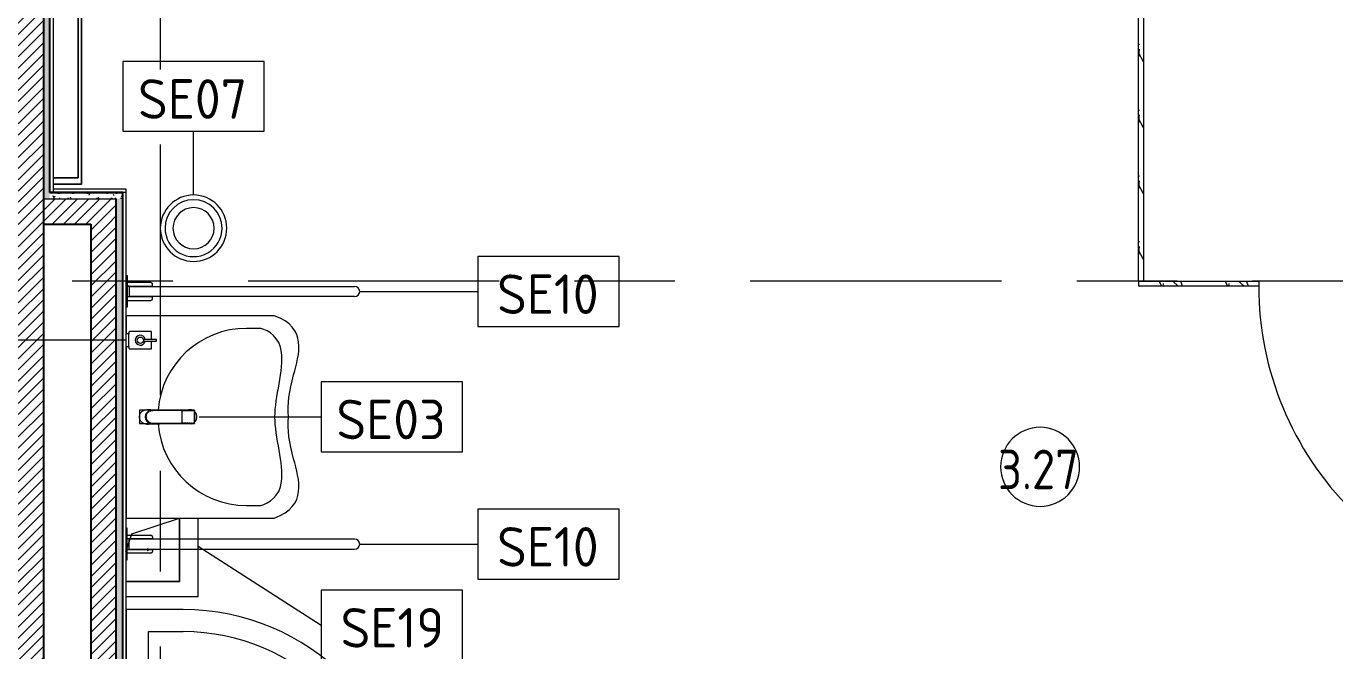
# Model space of a CAD drawing. Header units: millimetres. Extents: x 63482 to 319368, y -8553 to 29000.
# Drawn here: x 299060 to 303197, y 6630 to 8606 of the extents above; entities that cross this region are included whole.
import ezdxf

# ---------------------------------------------------------------- set-up
doc = ezdxf.new("R2010")
doc.units = ezdxf.units.MM
doc.linetypes.add('Осевая', pattern=[1587.5, 317.5, -238.125, 793.75, -238.125])
for name, color, linetype, lineweight, true_color in [('0-1', 7, 'Continuous', 9, 0x4994b4), ('A-DETL-GENF-1', 7, 'Continuous', 9, 0x4994b4), ('A-GENM-1', 7, 'Continuous', 9, 0x4994b4), ('A-WALL-1', 7, 'Continuous', 25, 0x3c3c3c), ('A-WALL-FNSH-1', 7, 'Continuous', 15, 0x3c3c3c), ('P-SANR-FIXT-1', 7, 'Continuous', 15, 0x4994b4)]:
    doc.layers.add(name, color=color, linetype=linetype, lineweight=lineweight, true_color=true_color)
for name, color, linetype, lineweight in [('A-AREA-IDEN', 7, 'Continuous', 9), ('A-DOOR', 7, 'Continuous', 9), ('A-GENM', 7, 'Continuous', 9), ('A-WALL', 7, 'Continuous', 9), ('I-FURN', 7, 'Continuous', 9), ('I-WALL', 7, 'Continuous', 9), ('P-SANR-FIXT-IDEN', 7, 'Continuous', 9), ('Оси-2', 7, 'Осевая', 9)]:
    doc.layers.add(name, color=color, linetype=linetype, lineweight=lineweight)
doc.styles.add('GOST Common', font='GOST_Common.ttf', dxfattribs={"height": 125})
doc.styles.add('GOST Common_2', font='GOST_Common.ttf', dxfattribs={"width": 0.9, "height": 125})
pattern_1 = [(45, (204824.617, 0), (-17.6776695, 17.6776695), [])]
pattern_2 = [(0, (204824.617, 0), (60.96, 15.24), [5.029, -40.691, 5.029, -40.691, -243.84]), (0, (204824.617, 0), (60.96, 15.24), [-91.44, 5.029, -86.411, 5.029, -40.691, -106.68]), (0, (204824.617, 0), (60.96, 15.24), [-228.6, 5.029, -25.451, 5.029, -71.171]), (120, (204847.477, 7.62), (-43.6782272, 45.1729086), [5.029, -40.691, 5.029, -40.691, -243.84]), (120, (204847.477, 7.62), (-43.6782272, 45.1729086), [-91.44, 5.029, -86.411, 5.029, -40.691, -106.68]), (120, (204847.477, 7.62), (-43.6782272, 45.1729086), [-228.6, 5.029, -25.451, 5.029, -71.171]), (240, (204855.097, 38.1), (-17.2817728, -60.4129086), [5.029, -40.691, 5.029, -40.691, -243.84]), (240, (204855.097, 38.1), (-17.2817728, -60.4129086), [-91.44, 5.029, -86.411, 5.029, -40.691, -106.68]), (240, (204855.097, 38.1), (-17.2817728, -60.4129086), [-228.6, 5.029, -25.451, 5.029, -71.171])]
pattern_3 = [(288.435, (99087.355, 7791), (208.250902, -416.49961), [79.025, -579.519]), (319.399, (99112.345, 7716.03), (1249.5049425, -1041.2430683), [38.399, -1881.571]), (316.848, (98933.25, 7691.04), (3123.769422, -2915.4788923), [91.346, -4475.934]), (289.983, (98999.89, 7628.565), (624.746965, -1666.001328), [48.75, -2388.754]), (270, (99016.55, 7791), (208.25, -208.25), [41.65, -166.6]), (298.443, (99016.55, 7749.35), (-1457.75313005, 2707.24838793), [113.682, -5570.435]), (264.289, (99070.695, 7649.39), (208.2636477, 1874.2483835), [41.858, -2051.029]), (309.806, (99066.53, 7607.74), (-833.007541, 1041.2439595), [32.53, -1593.955])]

# ---------------------------------------------------------------- blocks, each defined once
blk = doc.blocks.new('GM_Отверстие прямоугольное _в плите_ - Отверстие-21604341-Фрагмент 3_2')
at = {"layer": 'A-GENM'}
for p, q in [((-69, 100), (-68.2, 100)), ((-68.2, 100), (-69, 100)), ((-50, 50), (100, 100)), ((100, 100), (100, -100)), ((100, -100), (100, 100)), ((-69, -7), (-50, 50)), ((100, -100), (-69, -100)), ((-69, -100), (100, -100))]:
    blk.add_line(p, q, dxfattribs=at)
for start, end in [(360, 180), (180, 360)]:
    blk.add_arc((0, 0), 2.5, start, end, dxfattribs=at)
blk = doc.blocks.new('Вешалка - 1_25-V342-Фрагмент 3_2')
at = {"layer": 'I-FURN'}
for p, q in [((350, 55), (-350, 55)), ((-350, 55), (-350, -34.3)), ((-350, -34.3), (-350, 55)), ((-350, 55), (350, 55)), ((-330.4, -34.3), (-330.4, 44.4)), ((-330.4, -34.3), (-330.4, 44.4)), ((-330.4, 44.4), (330.2, 44.4)), ((330.2, 44.4), (-330.4, 44.4)), ((330.2, 44.4), (330.2, -34.3)), ((330.2, -34.3), (330.2, 44.4)), ((350, -34.3), (350, 55)), ((350, 55), (350, -34.3))]:
    blk.add_line(p, q, dxfattribs=at)
blk = doc.blocks.new('FP_343-Фрагмент 3_2')
at = {"layer": 'A-GENM'}
for p, q in [((20.3, 8), (21.8, 7)), ((21.8, 7), (23.4, 6.1)), ((23.4, 6.1), (25, 5.1)), ((25, 5.1), (26.7, 4.2)), ((26.7, 4.2), (28.4, 3.2)), ((28.4, 3.2), (30.1, 2.2)), ((30.1, 2.2), (31.8, 1.3)), ((31.8, 1.3), (33.5, 0.3)), ((33.5, 0.3), (35.2, -0.6)), ((35.2, -0.6), (37, -1.6)), ((37, -1.6), (38.8, -2.6)), ((38.8, -2.6), (40.6, -3.5)), ((40.6, -3.5), (42.3, -4.5)), ((42.3, -4.5), (44.1, -5.4)), ((44.1, -5.4), (45.9, -6.4))]:
    blk.add_line(p, q, dxfattribs=at)
blk = doc.blocks.new('131_Сантехническая перегородка 7 - СП-1-30858579-Фрагмент 3_2')
at = {"layer": 'A-GENM'}
h = blk.add_hatch(dxfattribs=at)
h.set_pattern_fill('FP_145', color=256, style=0, pattern_type=2)
h.set_pattern_definition([(198.435, (9964.92, -97705.355), (-416.49961, -208.250902), [79.025, -579.519]), (229.399, (9889.95, -97730.345), (-1041.2430683, -1249.5049425), [38.399, -1881.571]), (226.848, (9864.96, -97551.25), (-2915.4788923, -3123.769422), [91.346, -4475.934]), (199.983, (9802.485, -97617.89), (-1666.001328, -624.746965), [48.75, -2388.754]), (180, (9964.92, -97634.55), (-208.25, -208.25), [41.65, -166.6]), (208.443, (9923.27, -97634.55), (2707.24838793, 1457.75313005), [113.682, -5570.435]), (174.289, (9823.31, -97688.695), (1874.2483835, -208.2636477), [41.858, -2051.029]), (219.806, (9781.66, -97684.53), (1041.2439595, 833.007541), [32.53, -1593.955])])
h.paths.add_polyline_path([(2165.9, -8), (2165.9, 8), (45.9, 8), (45.9, -8), (796.9, -8), (796.9, 0), (812.9, 0), (812.9, -8), (1889.1, -8)])
for p, q in [((-4.1, 8), (45.9, 8)), ((45.9, 8), (2165.9, 8)), ((45.9, -8), (-4.1, -8)), ((796.9, -8), (45.9, -8)), ((2165.9, -8), (812.9, -8))]:
    blk.add_line(p, q, dxfattribs=at)
at = {"layer": 'A-GENM', "flags": 128}
for points in [[(71.5, 8), (62.7, 14.5), (51.9, 13.4), (45.9, 8)], [(45.9, -8), (54.7, -14.5), (65.5, -13.4), (71.5, -8)]]:
    blk.add_lwpolyline(points, dxfattribs=at)
at = {"layer": 'A-GENM'}
for radius, start, end in [(24.6, 19.9113, 160.0887), (17.6, 28.9731, 151.0269), (15.1, 126.8617, 139.5341), (15.1, 78.8699, 82.6459), (15.1, 40.4659, 53.124), (24.6, 199.9113, 340.0887), (17.6, 208.9731, 331.0269), (15.1, 220.4659, 233.124), (15.1, 258.8699, 262.6459), (15.1, 306.8617, 319.5341)]:
    blk.add_arc((58.7, 0), radius, start, end, dxfattribs=at)
blk.add_blockref('FP_343-Фрагмент 3_2', (0, 0), dxfattribs=at)
blk = doc.blocks.new('131_Сантехническая перегородка_Дверь МГН - СД-1-30883454-Фрагмент 3_2')
at = {"layer": 'A-DOOR'}
h = blk.add_hatch(dxfattribs=at)
h.set_pattern_fill('FP_147', color=256, style=0, pattern_type=2)
h.set_pattern_definition(pattern_3)
h.paths.add_polyline_path([(1010, 8), (1010, -8), (1390, -8), (1390, 8)])
at = {"layer": 'A-GENM'}
h = blk.add_hatch(dxfattribs=at)
h.set_pattern_fill('FP_147', color=256, style=0, pattern_type=2)
h.set_pattern_definition(pattern_3)
h.paths.add_polyline_path([(-370, 8), (-370, -8), (10, -8), (10, 8)])
at = {"layer": 'A-DOOR'}
for p, q in [((10, 1008), (26, 1008)), ((10, 8), (10, 1008)), ((26, 8), (26, 1008)), ((10, 8), (26, 8))]:
    blk.add_line(p, q, dxfattribs=at)
blk.add_arc((10, 8), 1000, 360, 90, dxfattribs=at)
at = {"layer": 'A-GENM'}
for p, q in [((-370, 8), (10, 8)), ((-370, -8), (-370, 8)), ((10, -8), (10, 8)), ((1010, 8), (1390, 8)), ((1010, -8), (1010, 8)), ((1390, -8), (1390, 8)), ((10, -8), (-370, -8)), ((1390, -8), (1010, -8))]:
    blk.add_line(p, q, dxfattribs=at)
blk = doc.blocks.new('сифон - Для раковины-30615598-Фрагмент 3_2')
at = {"layer": 'P-SANR-FIXT-1'}
for radius, start, end in [(22.5, 134.338, 180), (22.5, 180, 224.5753), (21.5, 136.6301, 180), (21.5, 180, 223.4006), (22.5, 100.3246, 111.0164), (21.5, 101.7897, 108), (21.5, 81.6166, 90.6528), (21.5, 72, 75.9978), (22.5, 67.2152, 71.5917), (22.5, 243.5766, 292.5042), (21.5, 247.6878, 288), (21.5, 289.2478, 293.8296), (22.5, 293.3521, 297.2506)]:
    blk.add_arc((0, 0), radius, start, end, dxfattribs=at)
blk = doc.blocks.new('смеситель для раковины - Default-30615600-Фрагмент 3_2')
at = {"layer": '0-1'}
for p, q in [((19.7, 151.6), (-19.8, 151.6)), ((-20.3, 110), (-20.4, 97.4)), ((19.8, 111.8), (-19.8, 111.8)), ((20.4, 97.4), (20.3, 110)), ((-22.8, 3), (-21.8, 15.6)), ((-18.9, 7.6), (-19.6, 9.7)), ((21.8, 15.6), (22.8, 3))]:
    blk.add_line(p, q, dxfattribs=at)
at = {"layer": '0-1', "flags": 128}
for points in [[(-20.7, 150.6), (-20.7, 150.2), (-20.7, 149.2), (-20.7, 148.3), (-20.7, 146.9), (-20.7, 145.4), (-20.8, 134.7), (-21.1, 63.6), (-21.1, 93.2)], [(19.7, 151.6), (20, 151.6), (20.2, 151.6), (20.5, 151.4), (20.6, 151.2), (20.7, 151.1), (20.8, 150.9), (20.8, 150.6)], [(-21.8, 15.6), (-21.6, 25.5), (-21.4, 39.3), (-21.2, 64), (-21.1, 88)], [(-21.1, 22.2), (-21.1, 24.2), (-21.1, 63.3), (-21.1, 93.2)], [(21, 17), (21.2, 25.7), (21, 77.4), (21, 111.4)], [(-20, 10.8), (-20.8, 13.2), (-20.9, 15.4)], [(12.1, -0.1), (16.4, 3.8), (19.5, 8.8), (21, 14.5), (21, 16)]]:
    blk.add_lwpolyline(points, dxfattribs=at)
at = {"layer": 'P-SANR-FIXT-1'}
for p, q in [((21, 151.6), (-21, 151.6)), ((-21, 151.6), (-21, -23)), ((-19.7, 144), (-19.8, 111.8)), ((19.8, 111.8), (19.7, 144)), ((19.9, 143.1), (19.9, 140.7)), ((19.9, 136.7), (19.9, 133.6)), ((19.9, 131), (20, 126.2)), ((21, -23), (21, 151.6)), ((20, 115.7), (20, 113.5)), ((20, 111.3), (20, 108.6)), ((-22.9, 0.3), (-22.9, 0.9)), ((22.5, 5), (22.9, 0.9)), ((22.9, 0.9), (22.9, 0.3)), ((-21, -23), (21, -23))]:
    blk.add_line(p, q, dxfattribs=at)
at = {"layer": 'P-SANR-FIXT-1', "flags": 128}
for points in [[(-21.1, 16.9), (-21.1, 42.2), (-21, 67.6), (-20.8, 118.3), (-20.7, 143.7), (-20.7, 149.4), (-20.8, 150.2), (-20.9, 145.3), (-20.9, 138.9), (-21.1, 88.1)], [(-19.9, 125.8), (-19.9, 133.8), (-19.9, 138.3)], [(21.1, 88.1), (20.9, 138.9), (20.9, 145.3), (20.8, 150.2), (20.7, 149.4), (20.7, 143.7), (20.8, 118.3), (21, 67.6), (21.1, 42.2), (21.1, 16.9)], [(-20, 109.4), (-20, 111), (-20, 119.8)], [(20, 123.6), (20, 119.9), (20, 117.9)], [(-15.7, 3.9), (-13.1, 1.6), (-12.1, 0.9)], [(12.1, 0.9), (13.1, 1.6), (15.9, 4.1)], [(22.9, 0.9), (22.7, 3.2), (22.5, 5.6), (22.3, 7.9), (22.1, 10.8), (21.8, 15.2)], [(-9.8, -0.4), (-6.1, -1.8), (-5.1, -2)], [(-2.4, -2.5), (-2.1, -2.5), (2.1, -2.5), (2.7, -2.4)], [(0.6, -3.9), (0.3, -3.9), (0.1, -3.9), (-0.1, -3.9), (-0.3, -3.9), (-0.6, -3.9)], [(5.1, -2), (6.1, -1.8), (9.8, -0.4)]]:
    blk.add_lwpolyline(points, dxfattribs=at)
at = {"layer": 'P-SANR-FIXT-1'}
for centre, major_axis, ratio, start_param, end_param in [((-19.8, 109.7), (-0.5, 0.002), 0.095846, 0.794229, 1.571164), ((19.8, 109.7), (0.5, 0.002), 0.095848, 4.711795, 5.488843), ((0, 17.2), (20.8, 0), 0.98634, 3.038054, 3.090126), ((0, 17.2), (20.8, 0), 0.98634, 3.29536, 3.441377), ((0, 17.2), (20.8, 0), 0.98634, 5.983401, 6.129418), ((0, 17.2), (20.8, 0), 0.98634, 0.051466, 0.103539), ((0, 17.2), (20.8, 0), 0.98634, 4.268583, 4.510817), ((0, 17.2), (18.5, 0), 0.986286, 4.671144, 4.753634), ((0, 17.2), (20.8, 0), 0.98634, 4.913948, 5.156189)]:
    blk.add_ellipse(centre, major_axis=major_axis, ratio=ratio, start_param=start_param, end_param=end_param, dxfattribs=at)
for points, knots in [([(-19.9, 147.4), (-19.9, 148), (-19.8, 149.3), (-19.8, 150.7), (-19.8, 151.5), (-19.8, 151.6), (-19.8, 151.6)], [0.1, 0.1, 0.1, 0.1, 0.2, 0.3, 0.4, 0.4725859, 0.4725859, 0.4725859, 0.4725859]), ([(-19.8, 151.6), (-19.7, 151.6), (-19.7, 151.6), (-19.7, 151.2), (-19.7, 150), (-19.7, 148.3), (-19.7, 146.2), (-19.7, 144.8), (-19.7, 144)], [0.4728347, 0.4728347, 0.4728347, 0.4728347, 0.5, 0.6, 0.7, 0.8, 0.9, 1, 1, 1, 1]), ([(19.7, 144), (19.7, 144.8), (19.7, 146.2), (19.7, 148.3), (19.7, 150), (19.7, 151.2), (19.7, 151.6), (19.7, 151.6), (19.7, 151.6)], [0, 0, 0, 0, 0.1, 0.2, 0.3, 0.4, 0.5, 0.5274121, 0.5274121, 0.5274121, 0.5274121]), ([(19.7, 151.6), (19.8, 151.6), (19.8, 151.5), (19.8, 150.7), (19.8, 149.3), (19.9, 148), (19.9, 147.4)], [0.5275209, 0.5275209, 0.5275209, 0.5275209, 0.6, 0.7, 0.8, 0.9, 0.9, 0.9, 0.9]), ([(-21.1, 88.1), (-21.1, 85.7), (-21.1, 82.2), (-21.1, 77.5), (-21.2, 73.9), (-21.2, 70.4), (-21.2, 66.8), (-21.2, 63.9), (-21.2, 61.5), (-21.2, 59.8), (-21.2, 58), (-21.2, 55.7), (-21.3, 52.8), (-21.3, 49.3), (-21.3, 46), (-21.3, 42.6), (-21.4, 39.4), (-21.4, 36.2), (-21.5, 32.2), (-21.5, 27.5), (-21.7, 20.9), (-21.8, 17.2), (-21.8, 15.2)], [0, 0, 0, 0, 0.083333, 0.125, 0.166667, 0.208333, 0.25, 0.291667, 0.3125, 0.333333, 0.354167, 0.375, 0.416667, 0.458333, 0.5, 0.541667, 0.583333, 0.625, 0.666667, 0.75, 0.833333, 1, 1, 1, 1]), ([(-20.4, 97.4), (-20.4, 91.1), (-20.5, 81.8), (-20.6, 69.7), (-20.6, 60), (-20.7, 52.6), (-20.8, 47.4), (-20.8, 45.2), (-20.8, 43.5), (-20.9, 41.8), (-20.9, 39.8), (-20.9, 37.7), (-20.9, 36.2), (-20.9, 35.4), (-21, 34.1), (-21, 32.6), (-21, 31), (-21, 29.7), (-21, 28.6), (-21, 27.7), (-21, 26.8), (-21.1, 25.6), (-21.1, 22.9), (-21.1, 20.4), (-21.1, 18.4)], [0, 0, 0, 0, 0.222222, 0.333333, 0.444444, 0.583333, 0.618056, 0.652778, 0.670139, 0.6875, 0.722222, 0.756944, 0.774306, 0.782986, 0.791667, 0.826389, 0.84375, 0.861111, 0.878472, 0.887153, 0.895833, 0.913194, 0.930556, 1, 1, 1, 1]), ([(-19.8, 111.8), (-19.8, 111.8), (-19.8, 111.7), (-19.8, 110.9), (-19.8, 110.1), (-19.8, 109.7)], [0.4695548, 0.4695548, 0.4695548, 0.4695548, 0.6, 0.8, 1, 1, 1, 1]), ([(19.8, 109.7), (19.8, 110.1), (19.8, 110.9), (19.8, 111.7), (19.8, 111.8), (19.8, 111.8)], [0, 0, 0, 0, 0.2, 0.4, 0.5304748, 0.5304748, 0.5304748, 0.5304748]), ([(21.1, 18.4), (21.1, 19.2), (21.1, 20.8), (21.1, 23.1), (21.1, 25), (21.1, 26.5), (21, 27.6), (21, 28.6), (21, 30), (21, 31.7), (21, 33.4), (21, 34.6), (20.9, 35.2), (20.9, 35.7), (20.9, 36.3), (20.9, 36.9), (20.9, 38.1), (20.9, 39.8), (20.9, 41.4), (20.8, 42.8), (20.8, 44.1), (20.8, 45.8), (20.8, 48.6), (20.7, 53.5), (20.6, 60.7), (20.6, 68.9), (20.5, 76.5), (20.5, 85.7), (20.4, 92.7), (20.4, 97.4)], [0, 0, 0, 0, 0.027778, 0.055556, 0.083333, 0.097222, 0.111111, 0.125, 0.138889, 0.166667, 0.194444, 0.208333, 0.215278, 0.222222, 0.229167, 0.236111, 0.25, 0.277778, 0.305556, 0.319444, 0.333333, 0.361111, 0.388889, 0.444444, 0.555556, 0.666667, 0.75, 0.833333, 1, 1, 1, 1]), ([(20.4, 88.2), (20.4, 88.1), (20.5, 88), (20.6, 87.8), (20.7, 87.5), (20.7, 87.4), (20.7, 87.3)], [0.19375, 0.19375, 0.19375, 0.19375, 0.25, 0.3, 0.35, 0.4, 0.4, 0.4, 0.4]), ([(21.8, 15.2), (21.8, 16.4), (21.7, 19.4), (21.6, 24.2), (21.5, 28.2), (21.5, 30.6), (21.5, 32.4), (21.4, 34.1), (21.4, 35.8), (21.4, 37.3), (21.4, 38.7), (21.4, 39.8), (21.4, 41), (21.3, 42.6), (21.3, 44.7), (21.3, 47.5), (21.3, 50.9), (21.2, 55.1), (21.2, 60), (21.2, 65.1), (21.2, 69.9), (21.2, 74.5), (21.1, 80.6), (21.1, 85.1), (21.1, 88.1)], [0, 0, 0, 0, 0.142857, 0.285714, 0.357143, 0.392857, 0.428571, 0.464286, 0.5, 0.535714, 0.553571, 0.571429, 0.589286, 0.607143, 0.642857, 0.678571, 0.714286, 0.75, 0.785714, 0.821429, 0.857143, 0.892857, 0.928571, 1, 1, 1, 1]), ([(-21.8, 15.2), (-21.9, 13.9), (-22, 12.1), (-22.1, 10.1), (-22.2, 8.7), (-22.3, 7.5), (-22.4, 6.6), (-22.5, 5.7), (-22.6, 4.8), (-22.7, 3.8), (-22.8, 2.5), (-22.9, 1.5), (-22.9, 0.9)], [0, 0, 0, 0, 0.166667, 0.25, 0.333333, 0.416667, 0.5, 0.583333, 0.666667, 0.75, 0.833333, 1, 1, 1, 1]), ([(22.9, 0.3), (22.9, -2.5), (22.3, -6.4), (20, -11.4), (17.7, -14.7), (14.9, -17.6), (11.6, -20), (7.9, -21.7), (4.5, -22.6), (1.5, -23), (-1.9, -23), (-6, -22.4), (-10, -20.8), (-12.8, -19.1), (-14.8, -17.5), (-16.7, -15.8), (-18.8, -13.3), (-21.9, -8.1), (-22.9, -3.2), (-22.9, 0.3)], [0, 0, 0, 0, 0.111111, 0.166667, 0.222222, 0.277778, 0.333333, 0.388889, 0.444444, 0.479167, 0.513889, 0.583333, 0.652778, 0.6875, 0.722222, 0.756944, 0.791667, 0.861111, 1, 1, 1, 1]), ([(-16.4, 3.7), (-16.6, 4.1), (-17.6, 5.3), (-18.7, 7.1), (-19.6, 9), (-20.1, 10.6), (-20.6, 12.1), (-21, 14.3), (-21.1, 15.9), (-21.1, 16.9)], [0.5566569, 0.5566569, 0.5566569, 0.5566569, 0.6, 0.7, 0.75, 0.8, 0.85, 0.9, 1, 1, 1, 1]), ([(-21.1, 16.4), (-21.1, 14.3), (-20.4, 11.1), (-18.7, 7.6), (-17.5, 5.8), (-16.4, 4.5), (-15.2, 3.2), (-13.9, 2.1), (-12.5, 1), (-10.9, 0.1), (-9.2, -0.7), (-6.9, -1.7), (-3.8, -2.5), (0, -2.8), (3.8, -2.5), (6.9, -1.7), (9, -0.9), (10.1, -0.3), (10.9, 0.1), (11.7, 0.5), (12.7, 1.2), (13.9, 2), (15, 3), (15.8, 3.8), (16.4, 4.5), (17, 5.2), (17.7, 6.2), (18.6, 7.6), (19.3, 9), (19.7, 9.9), (19.9, 10.5), (20, 10.9), (20.2, 11.2), (20.3, 11.7), (20.6, 12.6), (20.8, 13.8), (21, 15.1), (21.1, 16), (21.1, 16.4)], [0, 0, 0, 0, 0.111111, 0.166667, 0.194444, 0.222222, 0.25, 0.277778, 0.305556, 0.333333, 0.361111, 0.388889, 0.444444, 0.5, 0.555556, 0.611111, 0.638889, 0.652778, 0.666667, 0.680556, 0.694444, 0.722222, 0.75, 0.763889, 0.777778, 0.791667, 0.805556, 0.833333, 0.861111, 0.875, 0.881944, 0.888889, 0.895833, 0.902778, 0.916667, 0.944444, 0.972222, 1, 1, 1, 1]), ([(-20.8, 14.6), (-20.7, 14.1), (-20.6, 12.9), (-20.2, 11.6), (-20, 10.9)], [0, 0, 0, 0, 0.4, 1, 1, 1, 1]), ([(-18.3, 9.9), (-18.8, 10.8), (-20.1, 14), (-20.7, 17.5), (-20.7, 19.9)], [-0.157337, -0.157337, -0.157337, -0.157337, -0.1111111, 0, 0, 0, 0]), ([(-19.3, 9.3), (-19.1, 8.7), (-18.5, 7.4), (-17.6, 6.2), (-17.1, 5.5)], [0.2222222, 0.2222222, 0.2222222, 0.2222222, 0.4444444, 0.7777778, 0.7777778, 0.7777778, 0.7777778]), ([(-13.9, 4), (-14.7, 4.7), (-15.8, 6), (-16.9, 7.4), (-17.2, 8)], [-0.26859689, -0.26859689, -0.26859689, -0.26859689, -0.22222222, -0.18982564, -0.18982564, -0.18982564, -0.18982564]), ([(-10, -1.5), (-10.9, -1), (-12.8, 0.2), (-14.5, 1.7), (-15.3, 2.6), (-15.4, 2.7)], [0.3, 0.3, 0.3, 0.3, 0.4, 0.5, 0.5124698, 0.5124698, 0.5124698, 0.5124698]), ([(-7.8, 0), (-8.7, 0.4), (-10.3, 1.2), (-11.7, 2.2), (-12.3, 2.7)], [-0.37982072, -0.37982072, -0.37982072, -0.37982072, -0.33333333, -0.30027801, -0.30027801, -0.30027801, -0.30027801]), ([(17.3, 8), (16.9, 7.4), (15, 4.8), (10.7, 1.1), (3.8, -1.6), (-2, -1.6), (-5.1, -0.9), (-5.8, -0.7)], [-0.8101744, -0.8101744, -0.8101744, -0.8101744, -0.7777778, -0.6666667, -0.5555556, -0.4444444, -0.4109505, -0.4109505, -0.4109505, -0.4109505]), ([(20.9, 14), (20.9, 13.9), (20.7, 12.8), (20.2, 10.6), (19, 7.6), (16.7, 3.9), (12.9, 0), (8, -2.6), (4.7, -3.4), (3.5, -3.6)], [0.0919533, 0.0919533, 0.0919533, 0.0919533, 0.1, 0.2, 0.3, 0.4, 0.6, 0.8, 0.9091362, 0.9091362, 0.9091362, 0.9091362]), ([(17.1, 5.5), (17.5, 6), (18.6, 7.6), (19.5, 9.4), (19.9, 10.7)], [0.2222222, 0.2222222, 0.2222222, 0.2222222, 0.4444444, 0.9768048, 0.9768048, 0.9768048, 0.9768048]), ([(20.7, 19.9), (20.7, 17.5), (20.1, 14), (18.8, 10.8), (18.3, 9.9)], [-1, -1, -1, -1, -0.8888889, -0.8424724, -0.8424724, -0.8424724, -0.8424724]), ([(20.2, 11.7), (20.3, 12), (20.6, 12.9), (20.7, 13.9), (20.8, 14.6)], [0.2222222, 0.2222222, 0.2222222, 0.2222222, 0.4444444, 1, 1, 1, 1]), ([(-0.6, -3.9), (-1.6, -3.9), (-3.8, -3.7), (-6.8, -2.9), (-8.7, -2.1), (-9.5, -1.7)], [0, 0, 0, 0, 0.1, 0.2, 0.2837623, 0.2837623, 0.2837623, 0.2837623]), ([(-0.6, -3.9), (-0.6, -3.9), (-0.6, -3.7), (-0.6, -3.5), (-0.6, -3.3), (-0.6, -3.2)], [0, 0, 0, 0, 0.3636364, 0.5454545, 0.7272727, 0.7272727, 0.7272727, 0.7272727]), ([(0.6, -3.9), (0.6, -3.9), (0.6, -3.7), (0.6, -3.5), (0.6, -3.3), (0.6, -3.2)], [0, 0, 0, 0, 0.3636364, 0.5454545, 0.7272727, 0.7272727, 0.7272727, 0.7272727])]:
    blk.add_open_spline(points, degree=3, knots=knots, dxfattribs=at)
for points in [[(-20.5, 88.2), (-20.6, 88.2), (-20.7, 88.2), (-20.8, 88.2)], [(-19.8, 111.8), (-19.8, 111.8), (-19.8, 111.8), (-19.8, 111.8)], [(-19.8, 110), (-19.8, 110.3), (-19.8, 110.6), (-19.8, 110.9)], [(19.8, 111.8), (19.8, 111.8), (19.8, 111.8), (19.8, 111.8)], [(19.8, 110.9), (19.8, 110.6), (19.8, 110.3), (19.8, 110)], [(-22.9, 0.9), (-22.9, 2.2), (-22.8, 3.6), (-22.6, 4.9)], [(2.5, -3.8), (1.8, -3.9), (1.2, -3.9), (0.6, -3.9)]]:
    blk.add_open_spline(points, degree=3, dxfattribs=at)
blk = doc.blocks.new('TOY_Диспансер мыло - Дозатор Elegance new 11654 019001 хром-30721027-Фрагмент 3_2')
at = {"layer": 'A-GENM-1'}
for p, q in [((97.5, 84.7), (97.5, 17)), ((122.2, 86.7), (99.5, 86.7)), ((122.2, 86.7), (102.9, 86.7)), ((127.9, 101.6), (122.2, 101.6)), ((122.2, 101.6), (122.2, 86.7)), ((122.2, 87.7), (122.2, 60.3)), ((127.9, 86.7), (127.9, 101.6)), ((127.9, 60.3), (127.9, 87.7)), ((146.9, 86.7), (127.9, 86.7)), ((150.5, 86.7), (127.9, 86.7)), ((152.5, 17), (152.5, 84.7)), ((99.5, 15), (105, 15)), ((145, 15), (105, 15)), ((105, 15), (105, 5.5)), ((145, 5.5), (145, 15)), ((145, 15), (150.5, 15))]:
    blk.add_line(p, q, dxfattribs=at)
blk.add_circle((125, 50.7), 10, dxfattribs=at)
for centre, radius, start, end in [((99.5, 84.7), 2, 90, 180), ((150.5, 84.7), 2, 360, 90), ((125, 50.7), 15.7, 100.4353, 79.365), ((99.5, 17), 2, 180, 270), ((150.5, 17), 2, 270, 360)]:
    blk.add_arc(centre, radius, start, end, dxfattribs=at)
blk = doc.blocks.new('мусорная корзина - Round_ Metal-30590745-Фрагмент 3_2')
at = {"layer": 'P-SANR-FIXT-1'}
for radius, start, end in [(105, 0, 180), (90, 360, 180), (65, 0, 180), (105, 180, 360), (90, 180, 360), (65, 180, 360)]:
    blk.add_arc((0, 0), radius, start, end, dxfattribs=at)
blk = doc.blocks.new('поддон угловой - 900х900-30799906-Фрагмент 3_2')
at = {"layer": 'P-SANR-FIXT-1'}
for p, q in [((-270, 450), (-450, 450)), ((-450, 450), (-450, -449.9)), ((-380, 115.3), (-380, 380)), ((-380, 380), (-270, 380)), ((-380, 45), (-380, 64.1)), ((-380, -380), (-380, -177)), ((380, -270), (380, -380)), ((450, -291), (450, -270)), ((380, -380), (-380, -380)), ((369.3, -450), (414.1, -450))]:
    blk.add_line(p, q, dxfattribs=at)
for centre, radius, start, end in [((-270, -270), 720, 360, 90), ((-270, -270), 650, 0, 90), ((-290, -290), 25, 90, 270), ((-290, -290), 25, 270, 90)]:
    blk.add_arc(centre, radius, start, end, dxfattribs=at)
blk = doc.blocks.new('SND_Умывальник МГН_Jika - гибкая подводка_ 640х550х165 PN6_3_ ХВ_ГВ накидная гайка BP DN15_ К-гл_кон_ П DN 50-31400838-Фрагмент 3_2')
at = {"layer": 'P-SANR-FIXT-1'}
for p, q in [((222.5, 0), (-320, 0)), ((-320, 0), (-320, -468)), ((320, 0), (262.5, 0)), ((320, -468), (320, 0)), ((-280, -380), (-280, -425)), ((280, -425), (280, -380))]:
    blk.add_line(p, q, dxfattribs=at)
for start, end in [(94.3658, 180), (0, 85.6325)]:
    blk.add_arc((0, -380), 280, start, end, dxfattribs=at)
for points, knots in [([(-280, -425), (-272.8, -450.8), (-229.3, -523.4), (-61.7, -470), (0, -470)], [-0.6664917, -0.6664917, -0.6664917, -0.6664917, -0.3523534, 0, 0, 0, 0]), ([(0, -470), (61.7, -470), (229.3, -523.4), (272.8, -450.8), (280, -425)], [-0.6664917, -0.6664917, -0.6664917, -0.6664917, -0.3141383, 0, 0, 0, 0]), ([(-320, -468), (-281.1, -574.8), (-131.1, -523.5), (-41.2, -508.8), (0, -512.9)], [0, 0, 0, 0, 0.3972744, 0.715552, 0.715552, 0.715552, 0.715552]), ([(0, -512.9), (41.2, -508.8), (131.1, -523.5), (281.1, -574.8), (320, -468)], [0, 0, 0, 0, 0.3182776, 0.715552, 0.715552, 0.715552, 0.715552])]:
    blk.add_open_spline(points, degree=3, knots=knots, dxfattribs=at)
blk = doc.blocks.new('Plumbing_Drainage_hansgrohe_56248XXX-RainDrain-Point-Complete-set-po - 800 Stainless Steel Optic-30807005-Фрагмент 3_2')
at = {"layer": 'A-DETL-GENF-1'}
for p, q in [((-69, 158.5), (-69.8, 158.5)), ((158.5, -158.5), (158.5, 89)), ((-69.8, -158.5), (158.5, -158.5))]:
    blk.add_line(p, q, dxfattribs=at)
blk = doc.blocks.new('132_МГН_Поручень для унитаза_тип откидной - ПР 1Р-V364-Фрагмент 3_2')
at = {"layer": 'A-GENM-1'}
for p, q in [((-16, 722), (-16, 9.5)), ((16, 9.5), (16, 722)), ((-23.2, 83), (-17, 83)), ((-17, 83), (-17, 3)), ((17, 83), (23.2, 83)), ((17, 3), (17, 83)), ((-28.2, 3), (-28.2, 78)), ((28.2, 78), (28.2, 3)), ((-50, 3), (-50, 0)), ((50, 3), (-50, 3)), ((-17, 3), (-28.2, 3)), ((-16, 9.5), (-16.6, 8.9)), ((-16.6, 8.9), (-16.6, 4.2)), ((16, 9.5), (-16, 9.5)), ((16, 9.5), (16.6, 8.9)), ((16.6, 8.9), (16.6, 4.2)), ((28.2, 3), (17, 3)), ((50, 0), (50, 3)), ((-50, 0), (50, 0))]:
    blk.add_line(p, q, dxfattribs=at)
for centre, radius, start, end in [((0, 722), 16, 90, 180), ((0, 722), 16, 0, 90), ((-23.2, 78), 5, 90, 180), ((23.2, 78), 5, 0, 90), ((-15.3, 4.2), 1.24, 180, 270), ((15.3, 4.2), 1.24, 270, 360)]:
    blk.add_arc(centre, radius, start, end, dxfattribs=at)
blk = doc.blocks.new('132_МГН_Поручень для унитаза_тип откидной - ПР 1Р-18619933-Фрагмент 3_2')
at = {"layer": 'A-GENM-1'}
for p, q in [((-50, -3), (-50, 0)), ((-50, 0), (50, 0)), ((50, 0), (50, -3)), ((50, -3), (-50, -3)), ((-17, -3), (-28.2, -3)), ((-28.2, -3), (-28.2, -78)), ((-17, -83), (-17, -3)), ((-16.6, -8.9), (-16.6, -4.2)), ((-16, -9.5), (-16.6, -8.9)), ((-16, -722), (-16, -9.5)), ((16, -9.5), (-16, -9.5)), ((16, -9.5), (16.6, -8.9)), ((16, -9.5), (16, -722)), ((16.6, -8.9), (16.6, -4.2)), ((28.2, -3), (17, -3)), ((17, -3), (17, -83)), ((28.2, -78), (28.2, -3)), ((-23.2, -83), (-17, -83)), ((17, -83), (23.2, -83))]:
    blk.add_line(p, q, dxfattribs=at)
for centre, radius, start, end in [((-15.3, -4.2), 1.24, 90, 180), ((15.3, -4.2), 1.24, 0, 90), ((-23.2, -78), 5, 180, 270), ((23.2, -78), 5, 270, 360), ((0, -722), 16, 180, 270), ((0, -722), 16, 270, 360)]:
    blk.add_arc(centre, radius, start, end, dxfattribs=at)
blk = doc.blocks.new('М_сантехническая_рамка1 - В рамке-30590747-Фрагмент 3_2')
at = {"layer": 'P-SANR-FIXT-IDEN'}
for p, q in [((4.293, 2.24), (-4.639, 2.24)), ((-4.639, 2.24), (-4.639, -2.178)), ((4.293, -2.178), (4.293, 2.24)), ((-4.639, -2.178), (4.293, -2.178))]:
    blk.add_line(p, q, dxfattribs=at)
blk = doc.blocks.new('Марка_Помещения - Номер-25198446-Фрагмент 3_2')
at = {"layer": 'A-AREA-IDEN'}
for start, end in [(360, 180), (180, 360)]:
    blk.add_arc((0, 0), 2.5, start, end, dxfattribs=at)

msp = doc.modelspace()

# ---------------------------------------------------------------- hatches: boundary and pattern name
at = {"layer": 'I-WALL'}
h = msp.add_hatch(dxfattribs=at)
h.set_pattern_fill('FP_9', color=256, style=0, pattern_type=2)
h.set_pattern_definition(pattern_1)
h.paths.add_polyline_path([(299114.6, 5400), (299114.6, 10380), (299034.6, 10380), (299034.6, 5400)])
h = msp.add_hatch(dxfattribs=at)
h.set_pattern_fill('FP_10', color=256, style=0, pattern_type=2)
h.set_pattern_definition(pattern_2)
h.paths.add_polyline_path([(299134.6, 8060), (299134.6, 10000), (299114.6, 10000), (299114.6, 8060)])
h = msp.add_hatch(dxfattribs=at)
h.set_pattern_fill('FP_10', color=256, style=0, pattern_type=2)
h.set_pattern_definition(pattern_2)
h.paths.add_polyline_path([(299364.6, 8060), (299364.6, 8080), (299134.6, 8080), (299134.6, 8060), (299344.6, 8060)])
h = msp.add_hatch(dxfattribs=at)
h.set_pattern_fill('FP_9', color=256, style=0, pattern_type=2)
h.set_pattern_definition(pattern_1)
h.paths.add_polyline_path([(299264.6, 7980), (299344.6, 7980), (299344.6, 8060), (299114.6, 8060), (299114.6, 7980), (299219.8, 7980)])
h = msp.add_hatch(dxfattribs=at)
h.set_pattern_fill('FP_10', color=256, style=0, pattern_type=2)
h.set_pattern_definition(pattern_2)
h.paths.add_polyline_path([(299344.6, 5830), (299364.6, 5830), (299364.6, 8060), (299344.6, 8060), (299344.6, 6029.5)])
h = msp.add_hatch(dxfattribs=at)
h.set_pattern_fill('FP_9', color=256, style=0, pattern_type=2)
h.set_pattern_definition(pattern_1)
h.paths.add_polyline_path([(299344.6, 5830), (299344.6, 7980), (299264.6, 7980), (299264.6, 5830)])

# ---------------------------------------------------------------- linework, layer by layer
at = {"layer": 'A-WALL'}
msp.add_line((299114.6, 8060), (299344.6, 8060), dxfattribs=at)
at = {"layer": 'A-WALL-1'}
for p, q in [((299114.6, 10000), (299114.6, 5400)), ((299134.6, 8080), (299134.6, 9980)), ((299134.6, 8080), (299364.6, 8080)), ((299364.6, 8080), (299364.6, 5850)), ((299344.6, 5830), (299344.6, 8060)), ((299114.6, 7980), (299264.6, 7980)), ((299264.6, 7980), (299264.6, 5830))]:
    msp.add_line(p, q, dxfattribs=at)
at = {"layer": 'A-WALL-FNSH-1'}
for p, q in [((299135.6, 8081), (299135.6, 9979)), ((299365.6, 8081), (299135.6, 8081)), ((299365.6, 5851), (299365.6, 8081))]:
    msp.add_line(p, q, dxfattribs=at)
at = {"layer": 'I-WALL'}
for p, q in [((299145.6, 9969), (299145.6, 8080)), ((299145.6, 8091), (299375.6, 8091)), ((299375.6, 8080), (299364.6, 8080)), ((299375.6, 8091), (299375.6, 5861))]:
    msp.add_line(p, q, dxfattribs=at)
at = {"layer": 'P-SANR-FIXT-IDEN'}
for p, q in [((299589.2, 8071.8), (299589.2, 8273.5)), ((300114.4, 7766.7), (300487.7, 7766.7)), ((299375.5, 7612.5), (298974.3, 7612.5)), ((299607.4, 7370.6), (299993.1, 7370.6)), ((299603.9, 6960.9), (299993.1, 6711.7)), ((300114.4, 6967.7), (300487.7, 6967.7))]:
    msp.add_line(p, q, dxfattribs=at)
at = {"layer": 'Оси-2'}
for p, q in [((299484.6, 5294.1), (299484.6, 9707.8)), ((297618.3, 7800), (305746.2, 7800))]:
    msp.add_line(p, q, dxfattribs=at)

# ---------------------------------------------------------------- block references
at = {"layer": 'A-AREA-IDEN', "xscale": 49.99999999999998, "yscale": 49.99999999999998, "zscale": 49.99999999999998}
msp.add_blockref('Марка_Помещения - Номер-25198446-Фрагмент 3_2', (302265.2, 7212.1), dxfattribs=at)
at = {"layer": 'A-GENM'}
for name, p, rotation in [('131_Сантехническая перегородка 7 - СП-1-30858579-Фрагмент 3_2', (302584.1, 9964.9), 269.9999999999999), ('131_Сантехническая перегородка_Дверь МГН - СД-1-30883454-Фрагмент 3_2', (303966.1, 7791), 180)]:
    msp.add_blockref(name, p, dxfattribs=dict(at, rotation=rotation))
msp.add_blockref('GM_Отверстие прямоугольное _в плите_ - Отверстие-21604341-Фрагмент 3_2', (299444.6, 6950), dxfattribs=at)
at = {"layer": 'I-FURN', "rotation": 270.0000000000007}
msp.add_blockref('Вешалка - 1_25-V342-Фрагмент 3_2', (299179.9, 8456.4), dxfattribs=at)
at = {"layer": 'P-SANR-FIXT-1'}
for name, p, rotation in [('мусорная корзина - Round_ Metal-30590745-Фрагмент 3_2', (299589.2, 7966.8), 180), ('132_МГН_Поручень для унитаза_тип откидной - ПР 1Р-18619933-Фрагмент 3_2', (299376.4, 7766.7), 89.99999999999942), ('SND_Умывальник МГН_Jika - гибкая подводка_ 640х550х165 PN6_3_ ХВ_ГВ накидная гайка BP DN15_ К-гл_кон_ П DN 50-31400838-Фрагмент 3_2', (299376.4, 7370), 89.99999999999977), ('TOY_Диспансер мыло - Дозатор Elegance new 11654 019001 хром-30721027-Фрагмент 3_2', (299370.1, 7737.5), 270), ('смеситель для раковины - Default-30615600-Фрагмент 3_2', (299441.1, 7370), 269.9999999999995), ('сифон - Для раковины-30615598-Фрагмент 3_2', (299577.4, 7370.6), 180), ('132_МГН_Поручень для унитаза_тип откидной - ПР 1Р-V364-Фрагмент 3_2', (299376.4, 6967.7), 270.0000000000001)]:
    msp.add_blockref(name, p, dxfattribs=dict(at, rotation=rotation))
for name, p in [('Plumbing_Drainage_hansgrohe_56248XXX-RainDrain-Point-Complete-set-po - 800 Stainless Steel Optic-30807005-Фрагмент 3_2', (299445.4, 6961)), ('поддон угловой - 900х900-30799906-Фрагмент 3_2', (299826.3, 6310.9))]:
    msp.add_blockref(name, p, dxfattribs=at)
at = {"layer": 'P-SANR-FIXT-IDEN', "xscale": 49.99999999999998, "yscale": 49.99999999999998, "zscale": 49.99999999999998}
for p in [(299597.9, 8382.4), (300719.7, 7765.1), (300225, 7369), (300719.7, 6966.1), (300225, 6710.1)]:
    msp.add_blockref('М_сантехническая_рамка1 - В рамке-30590747-Фрагмент 3_2', p, dxfattribs=at)

# ---------------------------------------------------------------- texts
at = {"layer": 'A-AREA-IDEN', "insert": (302132.3, 7266.4), "char_height": 125, "width": 331.899, "attachment_point": 1, "style": 'GOST Common_2'}
msp.add_mtext('3.27', dxfattribs=at)
at = {"layer": 'P-SANR-FIXT-IDEN', "char_height": 125, "attachment_point": 1, "style": 'GOST Common'}
for s, insert, width in [('SE07', (299413.6, 8437.8), 444.937), ('SE10', (300548.6, 7820.6), 412.869), ('SE03', (300040.7, 7424.4), 444.937), ('SE10', (300548.6, 7021.6), 412.869), ('SE19', (300054, 6765.5), 412.869)]:
    msp.add_mtext(s, dxfattribs=dict(at, insert=insert, width=width))

doc.saveas('drawing.dxf')
